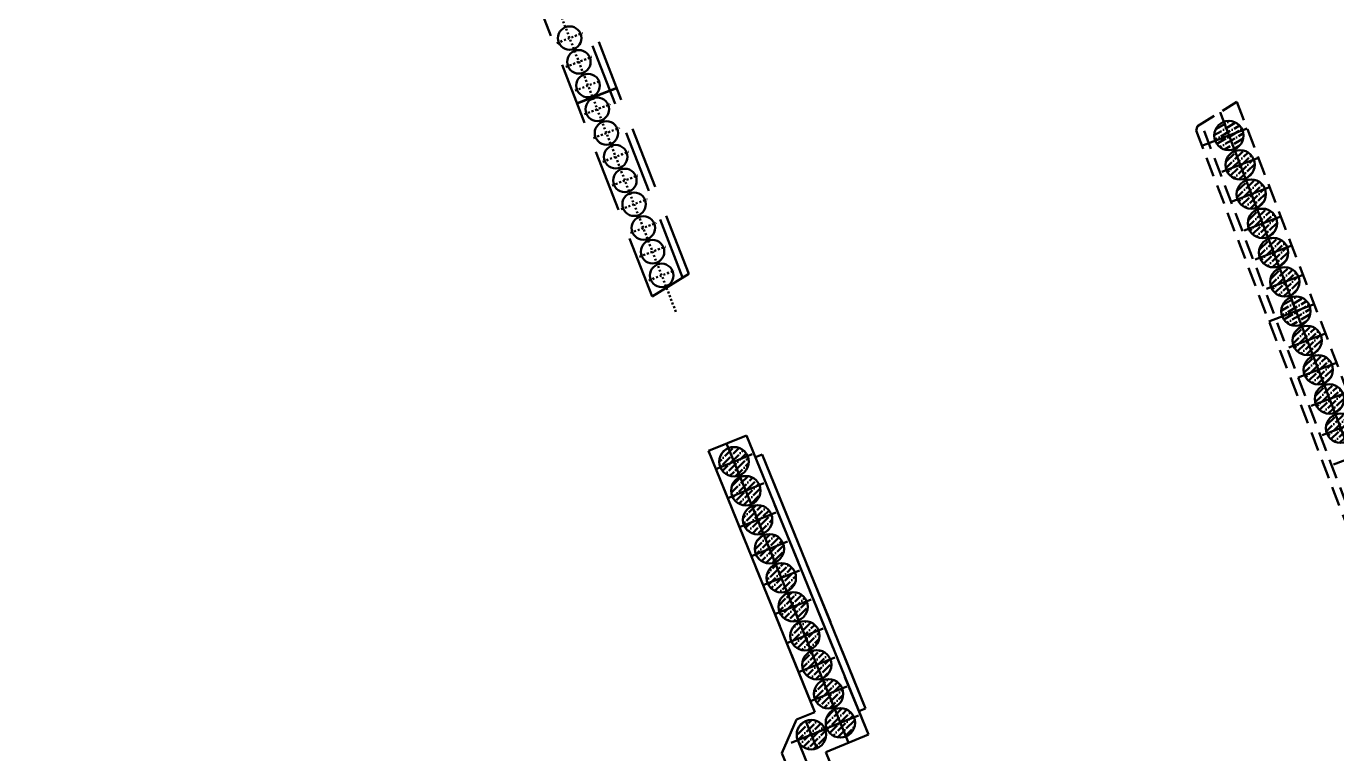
# Model space of a CAD drawing. Extents: x 9773 to 10136, y 10676 to 11757.
# Drawn here: x 9905.7 to 9972.7, y 11121.5 to 11158.7 of the extents above; entities that cross this region are included whole.
import ezdxf

# ---------------------------------------------------------------- set-up
doc = ezdxf.new("R2010")
doc.units = 0
for name, pattern in [('CONTI', [0]), ('DASHDOT', [1, 0.5, -0.25, 0, -0.25]), ('DASHEDX2', [1.5, 1, -0.5]), ('HIDDEN2', [4.7625, 3.175, -1.5875])]:
    doc.linetypes.add(name, pattern=pattern)
for name, color, linetype, lineweight in [('HATCH', 8, 'Continuous', 0), ('OSI', 3, 'DASHDOT', 9), ('SIZE', 142, 'Continuous', 9), ('Подпорные стены', 171, 'Continuous', 50), ('ПС', 5, 'Continuous', 40)]:
    doc.layers.add(name, color=color, linetype=linetype, lineweight=lineweight)
doc.layers.add('HIDDEN', color=6, linetype='HIDDEN2')
doc.layers.add('PILE_HID', color=40, linetype='CONTI')
doc.layers.add('NOTES', color=1, linetype='Continuous', plot=False)
pattern_1 = [(44.0688415, (-187.2169, 186.3236), (0.1248735983, 0.430202308), [0.555625, -0.111125, 0, -0.111125])]
pattern_2 = [(44.0688415, (-187.78744, 187.81842), (0.1248735983, 0.430202308), [0.555625, -0.111125, 0, -0.111125])]
pattern_3 = [(44.0688415, (-188.358, 189.31324), (0.1248735983, 0.430202308), [0.555625, -0.111125, 0, -0.111125])]
pattern_4 = [(44.0688415, (-188.92855, 190.80805), (0.1248735983, 0.430202308), [0.555625, -0.111125, 0, -0.111125])]
pattern_5 = [(30.4077452, (-2488.65146, 2901.72358), (0.2229453854, 0.3885393114), [0.555625, -0.111125, 0, -0.111125])]
pattern_6 = [(44.0688415, (-190.06965, 193.79768), (0.1248735983, 0.430202308), [0.555625, -0.111125, 0, -0.111125])]
pattern_7 = [(44.0688415, (-190.6402, 195.2925), (0.1248735983, 0.430202308), [0.555625, -0.111125, 0, -0.111125])]
pattern_8 = [(44.0688415, (-191.21076, 196.7873), (0.1248735983, 0.430202308), [0.555625, -0.111125, 0, -0.111125])]
pattern_9 = [(44.0688415, (-191.78131, 198.28212), (0.1248735983, 0.430202308), [0.555625, -0.111125, 0, -0.111125])]
pattern_10 = [(44.0688415, (-192.35187, 199.77693), (0.1248735983, 0.430202308), [0.555625, -0.111125, 0, -0.111125])]
pattern_11 = [(30.4077452, (-2492.07478, 2910.69247), (0.2229453854, 0.3885393114), [0.555625, -0.111125, 0, -0.111125])]

# ---------------------------------------------------------------- blocks, each defined once
blk = doc.blocks.new('45245242')
at = {"layer": 'HATCH', "lineweight": 50}
h = blk.add_hatch(dxfattribs=at)
h.set_pattern_fill('ANSI36', color=5, scale=0.07, angle=-14.59225)
h.set_pattern_definition(pattern_11)
h.paths.add_polyline_path([(9967.059, 11153.838, 0.306578), (9966.427, 11153.282, 0.095507), (9966.409, 11152.999), (9967.153, 11153.093)])
h.paths.add_polyline_path([(9967.059, 11153.838), (9967.153, 11153.093), (9967.897, 11153.188, 0.414214)])
h.paths.add_polyline_path([(9967.879, 11152.905, 0.095507), (9967.897, 11153.188), (9967.153, 11153.093), (9967.247, 11152.349, 0.306578)])
h.paths.add_polyline_path([(9967.153, 11153.093), (9966.409, 11152.999, 0.414214), (9967.247, 11152.349)])
h = blk.add_hatch(dxfattribs=at)
h.set_pattern_fill('ANSI36', color=5, scale=0.07, angle=-0.93116)
h.set_pattern_definition(pattern_10)
h.paths.add_polyline_path([(9967.456, 11152.299, 0.306578), (9966.974, 11151.611, 0.095507), (9967.023, 11151.331), (9967.724, 11151.599)])
h.paths.add_polyline_path([(9967.456, 11152.299), (9967.724, 11151.599), (9968.424, 11151.866, 0.414214)])
h.paths.add_polyline_path([(9968.474, 11151.586, 0.095507), (9968.424, 11151.866), (9967.724, 11151.599), (9967.991, 11150.898, 0.306578)])
h.paths.add_polyline_path([(9967.724, 11151.599), (9967.023, 11151.331, 0.414214), (9967.991, 11150.898)])
h = blk.add_hatch(dxfattribs=at)
h.set_pattern_fill('ANSI36', color=5, scale=0.07, angle=-0.93116)
h.set_pattern_definition(pattern_9)
h.paths.add_polyline_path([(9968.027, 11150.805, 0.306578), (9967.544, 11150.116, 0.095507), (9967.593, 11149.836), (9968.294, 11150.104)])
h.paths.add_polyline_path([(9968.027, 11150.805), (9968.294, 11150.104), (9968.995, 11150.371, 0.414214)])
h.paths.add_polyline_path([(9969.044, 11150.092, 0.095507), (9968.995, 11150.371), (9968.294, 11150.104), (9968.562, 11149.403, 0.306578)])
h.paths.add_polyline_path([(9968.294, 11150.104), (9967.593, 11149.836, 0.414214), (9968.562, 11149.403)])
h = blk.add_hatch(dxfattribs=at)
h.set_pattern_fill('ANSI36', color=5, scale=0.07, angle=-0.93116)
h.set_pattern_definition(pattern_8)
h.paths.add_polyline_path([(9968.597, 11149.31, 0.306578), (9968.115, 11148.621, 0.095507), (9968.164, 11148.342), (9968.865, 11148.609)])
h.paths.add_polyline_path([(9968.597, 11149.31), (9968.865, 11148.609), (9969.565, 11148.876, 0.414214)])
h.paths.add_polyline_path([(9969.615, 11148.597, 0.095507), (9969.565, 11148.876), (9968.865, 11148.609), (9969.132, 11147.908, 0.306578)])
h.paths.add_polyline_path([(9968.865, 11148.609), (9968.164, 11148.342, 0.414214), (9969.132, 11147.908)])
h = blk.add_hatch(dxfattribs=at)
h.set_pattern_fill('ANSI36', color=5, scale=0.07, angle=-0.93116)
h.set_pattern_definition(pattern_7)
h.paths.add_polyline_path([(9969.168, 11147.815, 0.306578), (9968.685, 11147.126, 0.095507), (9968.735, 11146.847), (9969.435, 11147.114)])
h.paths.add_polyline_path([(9969.168, 11147.815), (9969.435, 11147.114), (9970.136, 11147.382, 0.414214)])
h.paths.add_polyline_path([(9970.185, 11147.102, 0.095507), (9970.136, 11147.382), (9969.435, 11147.114), (9969.703, 11146.414, 0.306578)])
h.paths.add_polyline_path([(9969.435, 11147.114), (9968.735, 11146.847, 0.414214), (9969.703, 11146.414)])
h = blk.add_hatch(dxfattribs=at)
h.set_pattern_fill('ANSI36', color=5, scale=0.07, angle=-0.93116)
h.set_pattern_definition(pattern_6)
h.paths.add_polyline_path([(9969.738, 11146.32, 0.306578), (9969.256, 11145.632, 0.095507), (9969.305, 11145.352), (9970.006, 11145.619)])
h.paths.add_polyline_path([(9969.738, 11146.32), (9970.006, 11145.619), (9970.707, 11145.887, 0.414214)])
h.paths.add_polyline_path([(9970.756, 11145.607, 0.095507), (9970.707, 11145.887), (9970.006, 11145.619), (9970.273, 11144.919, 0.306578)])
h.paths.add_polyline_path([(9970.006, 11145.619), (9969.305, 11145.352, 0.414214), (9970.273, 11144.919)])
h = blk.add_hatch(dxfattribs=at)
h.set_pattern_fill('ANSI36', color=5, scale=0.07, angle=-14.59225)
h.set_pattern_definition(pattern_5)
h.paths.add_polyline_path([(9970.482, 11144.869, 0.306578), (9969.851, 11144.314, 0.095507), (9969.832, 11144.03), (9970.576, 11144.125)])
h.paths.add_polyline_path([(9970.482, 11144.869), (9970.576, 11144.125), (9971.32, 11144.219, 0.414214)])
h.paths.add_polyline_path([(9971.302, 11143.936, 0.095507), (9971.32, 11144.219), (9970.576, 11144.125), (9970.671, 11143.381, 0.306578)])
h.paths.add_polyline_path([(9970.576, 11144.125), (9969.832, 11144.03, 0.414214), (9970.671, 11143.381)])
h = blk.add_hatch(dxfattribs=at)
h.set_pattern_fill('ANSI36', color=5, scale=0.07, angle=-0.93116)
h.set_pattern_definition(pattern_4)
h.paths.add_polyline_path([(9970.88, 11143.33, 0.306578), (9970.397, 11142.642, 0.095507), (9970.446, 11142.362), (9971.147, 11142.63)])
h.paths.add_polyline_path([(9970.88, 11143.33), (9971.147, 11142.63), (9971.848, 11142.897, 0.414214)])
h.paths.add_polyline_path([(9971.897, 11142.618, 0.095507), (9971.848, 11142.897), (9971.147, 11142.63), (9971.414, 11141.929, 0.306578)])
h.paths.add_polyline_path([(9971.147, 11142.63), (9970.446, 11142.362, 0.414214), (9971.414, 11141.929)])
h = blk.add_hatch(dxfattribs=at)
h.set_pattern_fill('ANSI36', color=5, scale=0.07, angle=-0.93116)
h.set_pattern_definition(pattern_3)
h.paths.add_polyline_path([(9971.45, 11141.836, 0.306578), (9970.968, 11141.147, 0.095507), (9971.017, 11140.868), (9971.718, 11141.135)])
h.paths.add_polyline_path([(9971.45, 11141.836), (9971.718, 11141.135), (9972.418, 11141.402, 0.414214)])
h.paths.add_polyline_path([(9972.467, 11141.123, 0.095507), (9972.418, 11141.402), (9971.718, 11141.135), (9971.985, 11140.434, 0.306578)])
h.paths.add_polyline_path([(9971.718, 11141.135), (9971.017, 11140.868, 0.414214), (9971.985, 11140.434)])
h = blk.add_hatch(dxfattribs=at)
h.set_pattern_fill('ANSI36', color=5, scale=0.07, angle=-0.93116)
h.set_pattern_definition(pattern_2)
h.paths.add_polyline_path([(9972.021, 11140.341, 0.306578), (9971.538, 11139.652, 0.095507), (9971.587, 11139.373), (9972.288, 11139.64)])
h.paths.add_polyline_path([(9972.021, 11140.341), (9972.288, 11139.64), (9972.989, 11139.908, 0.414214)])
h.paths.add_polyline_path([(9973.038, 11139.628, 0.095507), (9972.989, 11139.908), (9972.288, 11139.64), (9972.556, 11138.939, 0.306578)])
h.paths.add_polyline_path([(9972.288, 11139.64), (9971.587, 11139.373, 0.414214), (9972.556, 11138.939)])
h = blk.add_hatch(dxfattribs=at)
h.set_pattern_fill('ANSI36', color=5, scale=0.07, angle=-0.93116)
h.set_pattern_definition(pattern_1)
h.paths.add_polyline_path([(9972.591, 11138.846, 0.306578), (9972.109, 11138.158, 0.095507), (9972.158, 11137.878), (9972.859, 11138.145)])
h.paths.add_polyline_path([(9972.591, 11138.846), (9972.859, 11138.145), (9973.559, 11138.413, 0.414214)])
h.paths.add_polyline_path([(9973.609, 11138.133, 0.095507), (9973.559, 11138.413), (9972.859, 11138.145), (9973.126, 11137.445, 0.306578)])
h.paths.add_polyline_path([(9972.859, 11138.145), (9972.158, 11137.878, 0.414214), (9973.126, 11137.445)])
h = blk.add_hatch(dxfattribs=at)
h.set_pattern_fill('ANSI36', color=5, scale=0.07, angle=8e-10)
h.paths.add_polyline_path([(9941.586, 11137.135, 0.306578), (9941.115, 11136.438, 0.095507), (9941.169, 11136.159), (9941.865, 11136.438)])
h.paths.add_polyline_path([(9941.586, 11137.135), (9941.865, 11136.438), (9942.562, 11136.717, 0.414214)])
h.paths.add_polyline_path([(9942.615, 11136.438, 0.095507), (9942.562, 11136.717), (9941.865, 11136.438), (9942.144, 11135.742, 0.306578)])
h.paths.add_polyline_path([(9941.865, 11136.438), (9941.169, 11136.159, 0.414214), (9942.144, 11135.742)])
h = blk.add_hatch(dxfattribs=at)
h.set_pattern_fill('ANSI36', color=5, scale=0.07, angle=8e-10)
h.paths.add_polyline_path([(9942.19, 11135.653, 0.306578), (9941.719, 11134.957, 0.095507), (9941.773, 11134.678), (9942.469, 11134.957)])
h.paths.add_polyline_path([(9942.19, 11135.653), (9942.469, 11134.957), (9943.165, 11135.235, 0.414214)])
h.paths.add_polyline_path([(9943.219, 11134.957, 0.095507), (9943.165, 11135.235), (9942.469, 11134.957), (9942.748, 11134.26, 0.306578)])
h.paths.add_polyline_path([(9942.469, 11134.957), (9941.773, 11134.678, 0.414214), (9942.748, 11134.26)])
h = blk.add_hatch(dxfattribs=at)
h.set_pattern_fill('ANSI36', color=5, scale=0.07, angle=8e-10)
h.paths.add_polyline_path([(9942.794, 11134.171, 0.306578), (9942.323, 11133.475, 0.095507), (9942.377, 11133.196), (9943.073, 11133.475)])
h.paths.add_polyline_path([(9942.794, 11134.171), (9943.073, 11133.475), (9943.769, 11133.754, 0.414214)])
h.paths.add_polyline_path([(9943.823, 11133.475, 0.095507), (9943.769, 11133.754), (9943.073, 11133.475), (9943.352, 11132.779, 0.306578)])
h.paths.add_polyline_path([(9943.073, 11133.475), (9942.377, 11133.196, 0.414214), (9943.352, 11132.779)])
h = blk.add_hatch(dxfattribs=at)
h.set_pattern_fill('ANSI36', color=5, scale=0.07, angle=8e-10)
h.paths.add_polyline_path([(9943.398, 11132.69, 0.306578), (9942.927, 11131.993, 0.095507), (9942.981, 11131.714), (9943.677, 11131.993)])
h.paths.add_polyline_path([(9943.398, 11132.69), (9943.677, 11131.993), (9944.373, 11132.272, 0.414214)])
h.paths.add_polyline_path([(9944.427, 11131.993, 0.095507), (9944.373, 11132.272), (9943.677, 11131.993), (9943.956, 11131.297, 0.306578)])
h.paths.add_polyline_path([(9943.677, 11131.993), (9942.981, 11131.714, 0.414214), (9943.956, 11131.297)])
h = blk.add_hatch(dxfattribs=at)
h.set_pattern_fill('ANSI36', color=5, scale=0.07, angle=8e-10)
h.paths.add_polyline_path([(9944.002, 11131.208, 0.306578), (9943.531, 11130.512, 0.095507), (9943.584, 11130.233), (9944.281, 11130.512)])
h.paths.add_polyline_path([(9944.002, 11131.208), (9944.281, 11130.512), (9944.977, 11130.79, 0.414214)])
h.paths.add_polyline_path([(9945.031, 11130.512, 0.095507), (9944.977, 11130.79), (9944.281, 11130.512), (9944.559, 11129.815, 0.306578)])
h.paths.add_polyline_path([(9944.281, 11130.512), (9943.584, 11130.233, 0.414214), (9944.559, 11129.815)])
h = blk.add_hatch(dxfattribs=at)
h.set_pattern_fill('ANSI36', color=5, scale=0.07, angle=8e-10)
h.paths.add_polyline_path([(9944.606, 11129.726, 0.306578), (9944.135, 11129.03, 0.095507), (9944.188, 11128.751), (9944.885, 11129.03)])
h.paths.add_polyline_path([(9944.606, 11129.726), (9944.885, 11129.03), (9945.581, 11129.309, 0.414214)])
h.paths.add_polyline_path([(9945.635, 11129.03, 0.095507), (9945.581, 11129.309), (9944.885, 11129.03), (9945.163, 11128.334, 0.306578)])
h.paths.add_polyline_path([(9944.885, 11129.03), (9944.188, 11128.751, 0.414214), (9945.163, 11128.334)])
h = blk.add_hatch(dxfattribs=at)
h.set_pattern_fill('ANSI36', color=5, scale=0.07, angle=8e-10)
h.paths.add_polyline_path([(9945.21, 11128.244, 0.306578), (9944.738, 11127.548, 0.095507), (9944.792, 11127.269), (9945.488, 11127.548)])
h.paths.add_polyline_path([(9945.21, 11128.244), (9945.488, 11127.548), (9946.185, 11127.827, 0.414214)])
h.paths.add_polyline_path([(9946.238, 11127.548, 0.095507), (9946.185, 11127.827), (9945.488, 11127.548), (9945.767, 11126.852, 0.306578)])
h.paths.add_polyline_path([(9945.488, 11127.548), (9944.792, 11127.269, 0.414214), (9945.767, 11126.852)])
h = blk.add_hatch(dxfattribs=at)
h.set_pattern_fill('ANSI36', color=5, scale=0.07, angle=8e-10)
h.paths.add_polyline_path([(9945.813, 11126.763, 0.306578), (9945.342, 11126.067, 0.095507), (9945.396, 11125.788), (9946.092, 11126.067)])
h.paths.add_polyline_path([(9945.813, 11126.763), (9946.092, 11126.067), (9946.789, 11126.345, 0.414214)])
h.paths.add_polyline_path([(9946.842, 11126.067, 0.095507), (9946.789, 11126.345), (9946.092, 11126.067), (9946.371, 11125.37, 0.306578)])
h.paths.add_polyline_path([(9946.092, 11126.067), (9945.396, 11125.788, 0.414214), (9946.371, 11125.37)])
h = blk.add_hatch(dxfattribs=at)
h.set_pattern_fill('ANSI36', color=5, scale=0.07, angle=8e-10)
h.paths.add_polyline_path([(9946.417, 11125.281, 0.306578), (9945.946, 11124.585, 0.095507), (9946, 11124.306), (9946.696, 11124.585)])
h.paths.add_polyline_path([(9946.417, 11125.281), (9946.696, 11124.585), (9947.392, 11124.864, 0.414214)])
h.paths.add_polyline_path([(9947.446, 11124.585, 0.095507), (9947.392, 11124.864), (9946.696, 11124.585), (9946.975, 11123.889, 0.306578)])
h.paths.add_polyline_path([(9946.696, 11124.585), (9946, 11124.306, 0.414214), (9946.975, 11123.889)])
h = blk.add_hatch(dxfattribs=at)
h.set_pattern_fill('ANSI36', color=5, scale=0.07, angle=8e-10)
h.paths.add_polyline_path([(9947.021, 11123.799, 0.306578), (9946.55, 11123.103, 0.095507), (9946.604, 11122.824), (9947.3, 11123.103)])
h.paths.add_polyline_path([(9947.021, 11123.799), (9947.3, 11123.103), (9947.996, 11123.382, 0.414214)])
h.paths.add_polyline_path([(9948.05, 11123.103, 0.095507), (9947.996, 11123.382), (9947.3, 11123.103), (9947.579, 11122.407, 0.306578)])
h.paths.add_polyline_path([(9947.3, 11123.103), (9946.604, 11122.824, 0.414214), (9947.579, 11122.407)])
h = blk.add_hatch(dxfattribs=at)
h.set_pattern_fill('ANSI36', color=5, scale=0.07, angle=8e-10)
h.paths.add_polyline_path([(9945.539, 11123.196, 0.306578), (9945.068, 11122.499, 0.095507), (9945.122, 11122.221), (9945.818, 11122.499)])
h.paths.add_polyline_path([(9945.539, 11123.196), (9945.818, 11122.499), (9946.515, 11122.778, 0.414214)])
h.paths.add_polyline_path([(9946.568, 11122.499, 0.095507), (9946.515, 11122.778), (9945.818, 11122.499), (9946.097, 11121.803, 0.306578)])
h.paths.add_polyline_path([(9945.818, 11122.499), (9945.122, 11122.221, 0.414214), (9946.097, 11121.803)])
at = {"layer": 'HIDDEN', "color": 5, "lineweight": 50}
for p, q in [((9939.554, 11146.039), (9907.096, 11229.645)), ((9939.235, 11145.839), (9906.753, 11229.507)), ((9937.681, 11144.868), (9905.699, 11227.249)), ((9935.87, 11155.528), (9933.847, 11154.742)), ((9935.878, 11155.509), (9933.855, 11154.724)), ((9937.681, 11144.868), (9939.554, 11146.039)), ((9940.562, 11136.987), (9942.507, 11137.779)), ((9948.734, 11122.5), (9942.507, 11137.779)), ((9945.996, 11123.652), (9940.562, 11136.987)), ((9942.959, 11136.668), (9943.302, 11136.808)), ((9948.586, 11123.843), (9943.302, 11136.808)), ((9945.052, 11123.267), (9944.311, 11121.561)), ((9945.052, 11123.267), (9945.996, 11123.652)), ((9946.558, 11121.613), (9948.734, 11122.5)), ((9944.311, 11121.561), (9945.896, 11117.672)), ((9946.558, 11121.613), (9947.538, 11119.208))]:
    blk.add_line(p, q, dxfattribs=at)
at = {"layer": 'NOTES', "color": 5, "lineweight": 50}
for p, q in [((9947.715, 11122.085), (9941.488, 11137.364)), ((9940.939, 11136.061), (9942.791, 11136.816)), ((9948.243, 11123.703), (9948.586, 11123.843)), ((9947.994, 11123.386), (9945.124, 11122.216)), ((9945.124, 11122.216), (9946.933, 11117.776))]:
    blk.add_line(p, q, dxfattribs=at)
at = {"layer": 'OSI', "color": 5, "lineweight": 50}
for p, q in [((9938.892, 11144.096), (9906.18, 11228.359)), ((9932.808, 11157.814), (9934.127, 11158.326)), ((9933.278, 11156.602), (9934.597, 11157.114)), ((9933.749, 11155.39), (9935.068, 11155.903)), ((9934.219, 11154.179), (9935.538, 11154.691)), ((9934.69, 11152.967), (9936.009, 11153.479)), ((9935.16, 11151.755), (9936.479, 11152.267)), ((9935.631, 11150.543), (9936.95, 11151.055)), ((9936.101, 11149.331), (9937.42, 11149.843)), ((9936.572, 11148.119), (9937.891, 11148.631)), ((9937.042, 11146.907), (9938.361, 11147.419)), ((9937.513, 11145.695), (9938.832, 11146.207))]:
    blk.add_line(p, q, dxfattribs=at).dxf.unprotected_set("ltscale", 0)
at = {"layer": 'OSI', "color": 5, "lineweight": 50, "ltscale": 100}
for p, q in [((9966.699, 11154.283), (9996.822, 11075.363)), ((9965.778, 11152.568), (9968.087, 11153.45)), ((9966.789, 11151.242), (9968.658, 11151.955)), ((9967.267, 11149.712), (9969.228, 11150.46)), ((9967.93, 11148.252), (9969.799, 11148.966)), ((9968.501, 11146.758), (9970.37, 11147.471)), ((9969.072, 11145.263), (9970.94, 11145.976)), ((9969.201, 11143.6), (9971.511, 11144.481)), ((9970.213, 11142.273), (9972.081, 11142.986)), ((9970.69, 11140.743), (9972.652, 11141.492)), ((9971.354, 11139.284), (9973.222, 11139.997)), ((9971.924, 11137.789), (9973.793, 11138.502)), ((9972.495, 11136.294), (9974.363, 11137.007))]:
    blk.add_line(p, q, dxfattribs=at)
at = {"layer": 'OSI', "color": 5, "lineweight": 50, "ltscale": 5}
for p, q in [((9947.715, 11122.085), (9941.488, 11137.364)), ((9940.939, 11136.061), (9942.791, 11136.816)), ((9941.543, 11134.579), (9943.395, 11135.334)), ((9942.147, 11133.098), (9943.999, 11133.852)), ((9942.751, 11131.616), (9944.603, 11132.371)), ((9943.355, 11130.134), (9945.207, 11130.889)), ((9943.958, 11128.652), (9945.811, 11129.407)), ((9944.562, 11127.171), (9946.414, 11127.926)), ((9945.166, 11125.689), (9947.018, 11126.444)), ((9945.77, 11124.207), (9947.622, 11124.962)), ((9945.535, 11123.194), (9946.101, 11121.805)), ((9946.374, 11122.726), (9948.226, 11123.481)), ((9944.791, 11122.081), (9946.605, 11122.82))]:
    blk.add_line(p, q, dxfattribs=at)
at = {"layer": 'PILE_HID', "color": 5, "lineweight": 50, "ltscale": 0.05}
for centre in [(9933.467, 11158.07), (9933.938, 11156.858), (9934.408, 11155.646), (9934.879, 11154.435), (9935.349, 11153.223), (9935.82, 11152.011), (9936.29, 11150.799), (9936.761, 11149.587), (9937.231, 11148.375), (9937.702, 11147.163), (9938.172, 11145.951)]:
    blk.add_circle(centre, 0.6, dxfattribs=at)
at = {"layer": 'PILE_HID', "color": 5, "lineweight": 50, "ltscale": 100}
for centre in [(9967.153, 11153.093), (9967.724, 11151.599), (9968.294, 11150.104), (9968.865, 11148.609), (9969.435, 11147.114), (9970.006, 11145.619), (9970.576, 11144.125), (9971.147, 11142.63), (9971.718, 11141.135), (9972.288, 11139.64), (9972.859, 11138.145), (9941.865, 11136.438), (9942.469, 11134.957), (9943.073, 11133.475), (9943.677, 11131.993), (9944.281, 11130.512), (9944.885, 11129.03), (9945.488, 11127.548), (9946.092, 11126.067), (9946.696, 11124.585), (9947.3, 11123.103), (9945.818, 11122.499)]:
    blk.add_circle(centre, 0.75, dxfattribs=at)
at = {"layer": 'Подпорные стены', "color": 5, "linetype": 'DASHEDX2', "lineweight": 50}
for p, q in [((9965.555, 11153.571), (9967.564, 11154.821)), ((9967.564, 11154.821), (9997.4, 11076.654)), ((9965.555, 11153.571), (9965.481, 11153.352)), ((9965.481, 11153.352), (9995.848, 11073.793)), ((9996.191, 11073.93), (9965.748, 11153.691))]:
    blk.add_line(p, q, dxfattribs=at)

msp = doc.modelspace()

# ---------------------------------------------------------------- hatches: boundary and pattern name
at = {"layer": 'ПС', "lineweight": 50}
h = msp.add_hatch(dxfattribs=at)
h.set_pattern_fill('ANSI36', color=5, scale=0.07, angle=-14.59225)
h.set_pattern_definition(pattern_11)
h.paths.add_polyline_path([(9967.059, 11153.838, 0.306578), (9966.427, 11153.282, 0.095507), (9966.409, 11152.999), (9967.153, 11153.093)])
h.paths.add_polyline_path([(9967.059, 11153.838), (9967.153, 11153.093), (9967.897, 11153.188, 0.414214)])
h.paths.add_polyline_path([(9967.879, 11152.905, 0.095507), (9967.897, 11153.188), (9967.153, 11153.093), (9967.247, 11152.349, 0.306578)])
h.paths.add_polyline_path([(9967.153, 11153.093), (9966.409, 11152.999, 0.414214), (9967.247, 11152.349)])
h = msp.add_hatch(dxfattribs=at)
h.set_pattern_fill('ANSI36', color=5, scale=0.07, angle=-0.93116)
h.set_pattern_definition(pattern_10)
h.paths.add_polyline_path([(9967.456, 11152.299, 0.306578), (9966.974, 11151.611, 0.095507), (9967.023, 11151.331), (9967.724, 11151.599)])
h.paths.add_polyline_path([(9967.456, 11152.299), (9967.724, 11151.599), (9968.424, 11151.866, 0.414214)])
h.paths.add_polyline_path([(9968.474, 11151.586, 0.095507), (9968.424, 11151.866), (9967.724, 11151.599), (9967.991, 11150.898, 0.306578)])
h.paths.add_polyline_path([(9967.724, 11151.599), (9967.023, 11151.331, 0.414214), (9967.991, 11150.898)])
h = msp.add_hatch(dxfattribs=at)
h.set_pattern_fill('ANSI36', color=5, scale=0.07, angle=-0.93116)
h.set_pattern_definition(pattern_9)
h.paths.add_polyline_path([(9968.027, 11150.805, 0.306578), (9967.544, 11150.116, 0.095507), (9967.593, 11149.836), (9968.294, 11150.104)])
h.paths.add_polyline_path([(9968.027, 11150.805), (9968.294, 11150.104), (9968.995, 11150.371, 0.414214)])
h.paths.add_polyline_path([(9969.044, 11150.092, 0.095507), (9968.995, 11150.371), (9968.294, 11150.104), (9968.562, 11149.403, 0.306578)])
h.paths.add_polyline_path([(9968.294, 11150.104), (9967.593, 11149.836, 0.414214), (9968.562, 11149.403)])
h = msp.add_hatch(dxfattribs=at)
h.set_pattern_fill('ANSI36', color=5, scale=0.07, angle=-0.93116)
h.set_pattern_definition(pattern_8)
h.paths.add_polyline_path([(9968.597, 11149.31, 0.306578), (9968.115, 11148.621, 0.095507), (9968.164, 11148.342), (9968.865, 11148.609)])
h.paths.add_polyline_path([(9968.597, 11149.31), (9968.865, 11148.609), (9969.565, 11148.876, 0.414214)])
h.paths.add_polyline_path([(9969.615, 11148.597, 0.095507), (9969.565, 11148.876), (9968.865, 11148.609), (9969.132, 11147.908, 0.306578)])
h.paths.add_polyline_path([(9968.865, 11148.609), (9968.164, 11148.342, 0.414214), (9969.132, 11147.908)])
h = msp.add_hatch(dxfattribs=at)
h.set_pattern_fill('ANSI36', color=5, scale=0.07, angle=-0.93116)
h.set_pattern_definition(pattern_7)
h.paths.add_polyline_path([(9969.168, 11147.815, 0.306578), (9968.685, 11147.126, 0.095507), (9968.735, 11146.847), (9969.435, 11147.114)])
h.paths.add_polyline_path([(9969.168, 11147.815), (9969.435, 11147.114), (9970.136, 11147.382, 0.414214)])
h.paths.add_polyline_path([(9970.185, 11147.102, 0.095507), (9970.136, 11147.382), (9969.435, 11147.114), (9969.703, 11146.414, 0.306578)])
h.paths.add_polyline_path([(9969.435, 11147.114), (9968.735, 11146.847, 0.414214), (9969.703, 11146.414)])
h = msp.add_hatch(dxfattribs=at)
h.set_pattern_fill('ANSI36', color=5, scale=0.07, angle=-0.93116)
h.set_pattern_definition(pattern_6)
h.paths.add_polyline_path([(9969.738, 11146.32, 0.306578), (9969.256, 11145.632, 0.095507), (9969.305, 11145.352), (9970.006, 11145.619)])
h.paths.add_polyline_path([(9969.738, 11146.32), (9970.006, 11145.619), (9970.707, 11145.887, 0.414214)])
h.paths.add_polyline_path([(9970.756, 11145.607, 0.095507), (9970.707, 11145.887), (9970.006, 11145.619), (9970.273, 11144.919, 0.306578)])
h.paths.add_polyline_path([(9970.006, 11145.619), (9969.305, 11145.352, 0.414214), (9970.273, 11144.919)])
h = msp.add_hatch(dxfattribs=at)
h.set_pattern_fill('ANSI36', color=5, scale=0.07, angle=-14.59225)
h.set_pattern_definition(pattern_5)
h.paths.add_polyline_path([(9970.482, 11144.869, 0.306578), (9969.851, 11144.314, 0.095507), (9969.832, 11144.03), (9970.576, 11144.125)])
h.paths.add_polyline_path([(9970.482, 11144.869), (9970.576, 11144.125), (9971.32, 11144.219, 0.414214)])
h.paths.add_polyline_path([(9971.302, 11143.936, 0.095507), (9971.32, 11144.219), (9970.576, 11144.125), (9970.671, 11143.381, 0.306578)])
h.paths.add_polyline_path([(9970.576, 11144.125), (9969.832, 11144.03, 0.414214), (9970.671, 11143.381)])
h = msp.add_hatch(dxfattribs=at)
h.set_pattern_fill('ANSI36', color=5, scale=0.07, angle=-0.93116)
h.set_pattern_definition(pattern_4)
h.paths.add_polyline_path([(9970.88, 11143.33, 0.306578), (9970.397, 11142.642, 0.095507), (9970.446, 11142.362), (9971.147, 11142.63)])
h.paths.add_polyline_path([(9970.88, 11143.33), (9971.147, 11142.63), (9971.848, 11142.897, 0.414214)])
h.paths.add_polyline_path([(9971.897, 11142.618, 0.095507), (9971.848, 11142.897), (9971.147, 11142.63), (9971.414, 11141.929, 0.306578)])
h.paths.add_polyline_path([(9971.147, 11142.63), (9970.446, 11142.362, 0.414214), (9971.414, 11141.929)])
h = msp.add_hatch(dxfattribs=at)
h.set_pattern_fill('ANSI36', color=5, scale=0.07, angle=-0.93116)
h.set_pattern_definition(pattern_3)
h.paths.add_polyline_path([(9971.45, 11141.836, 0.306578), (9970.968, 11141.147, 0.095507), (9971.017, 11140.868), (9971.718, 11141.135)])
h.paths.add_polyline_path([(9971.45, 11141.836), (9971.718, 11141.135), (9972.418, 11141.402, 0.414214)])
h.paths.add_polyline_path([(9972.467, 11141.123, 0.095507), (9972.418, 11141.402), (9971.718, 11141.135), (9971.985, 11140.434, 0.306578)])
h.paths.add_polyline_path([(9971.718, 11141.135), (9971.017, 11140.868, 0.414214), (9971.985, 11140.434)])
h = msp.add_hatch(dxfattribs=at)
h.set_pattern_fill('ANSI36', color=5, scale=0.07, angle=-0.93116)
h.set_pattern_definition(pattern_2)
h.paths.add_polyline_path([(9972.021, 11140.341, 0.306578), (9971.538, 11139.652, 0.095507), (9971.587, 11139.373), (9972.288, 11139.64)])
h.paths.add_polyline_path([(9972.021, 11140.341), (9972.288, 11139.64), (9972.989, 11139.908, 0.414214)])
h.paths.add_polyline_path([(9973.038, 11139.628, 0.095507), (9972.989, 11139.908), (9972.288, 11139.64), (9972.556, 11138.939, 0.306578)])
h.paths.add_polyline_path([(9972.288, 11139.64), (9971.587, 11139.373, 0.414214), (9972.556, 11138.939)])
h = msp.add_hatch(dxfattribs=at)
h.set_pattern_fill('ANSI36', color=5, scale=0.07, angle=-0.93116)
h.set_pattern_definition(pattern_1)
h.paths.add_polyline_path([(9972.591, 11138.846, 0.306578), (9972.109, 11138.158, 0.095507), (9972.158, 11137.878), (9972.859, 11138.145)])
h.paths.add_polyline_path([(9972.591, 11138.846), (9972.859, 11138.145), (9973.559, 11138.413, 0.414214)])
h.paths.add_polyline_path([(9973.609, 11138.133, 0.095507), (9973.559, 11138.413), (9972.859, 11138.145), (9973.126, 11137.445, 0.306578)])
h.paths.add_polyline_path([(9972.859, 11138.145), (9972.158, 11137.878, 0.414214), (9973.126, 11137.445)])
h = msp.add_hatch(dxfattribs=at)
h.set_pattern_fill('ANSI36', color=5, scale=0.07, angle=8e-10)
h.paths.add_polyline_path([(9941.586, 11137.135, 0.306578), (9941.115, 11136.438, 0.095507), (9941.169, 11136.159), (9941.865, 11136.438)])
h.paths.add_polyline_path([(9941.586, 11137.135), (9941.865, 11136.438), (9942.562, 11136.717, 0.414214)])
h.paths.add_polyline_path([(9942.615, 11136.438, 0.095507), (9942.562, 11136.717), (9941.865, 11136.438), (9942.144, 11135.742, 0.306578)])
h.paths.add_polyline_path([(9941.865, 11136.438), (9941.169, 11136.159, 0.414214), (9942.144, 11135.742)])
h = msp.add_hatch(dxfattribs=at)
h.set_pattern_fill('ANSI36', color=5, scale=0.07, angle=8e-10)
h.paths.add_polyline_path([(9942.19, 11135.653, 0.306578), (9941.719, 11134.957, 0.095507), (9941.773, 11134.678), (9942.469, 11134.957)])
h.paths.add_polyline_path([(9942.19, 11135.653), (9942.469, 11134.957), (9943.165, 11135.235, 0.414214)])
h.paths.add_polyline_path([(9943.219, 11134.957, 0.095507), (9943.165, 11135.235), (9942.469, 11134.957), (9942.748, 11134.26, 0.306578)])
h.paths.add_polyline_path([(9942.469, 11134.957), (9941.773, 11134.678, 0.414214), (9942.748, 11134.26)])
h = msp.add_hatch(dxfattribs=at)
h.set_pattern_fill('ANSI36', color=5, scale=0.07, angle=8e-10)
h.paths.add_polyline_path([(9942.794, 11134.171, 0.306578), (9942.323, 11133.475, 0.095507), (9942.377, 11133.196), (9943.073, 11133.475)])
h.paths.add_polyline_path([(9942.794, 11134.171), (9943.073, 11133.475), (9943.769, 11133.754, 0.414214)])
h.paths.add_polyline_path([(9943.823, 11133.475, 0.095507), (9943.769, 11133.754), (9943.073, 11133.475), (9943.352, 11132.779, 0.306578)])
h.paths.add_polyline_path([(9943.073, 11133.475), (9942.377, 11133.196, 0.414214), (9943.352, 11132.779)])
h = msp.add_hatch(dxfattribs=at)
h.set_pattern_fill('ANSI36', color=5, scale=0.07, angle=8e-10)
h.paths.add_polyline_path([(9943.398, 11132.69, 0.306578), (9942.927, 11131.993, 0.095507), (9942.981, 11131.714), (9943.677, 11131.993)])
h.paths.add_polyline_path([(9943.398, 11132.69), (9943.677, 11131.993), (9944.373, 11132.272, 0.414214)])
h.paths.add_polyline_path([(9944.427, 11131.993, 0.095507), (9944.373, 11132.272), (9943.677, 11131.993), (9943.956, 11131.297, 0.306578)])
h.paths.add_polyline_path([(9943.677, 11131.993), (9942.981, 11131.714, 0.414214), (9943.956, 11131.297)])
h = msp.add_hatch(dxfattribs=at)
h.set_pattern_fill('ANSI36', color=5, scale=0.07, angle=8e-10)
h.paths.add_polyline_path([(9944.002, 11131.208, 0.306578), (9943.531, 11130.512, 0.095507), (9943.584, 11130.233), (9944.281, 11130.512)])
h.paths.add_polyline_path([(9944.002, 11131.208), (9944.281, 11130.512), (9944.977, 11130.79, 0.414214)])
h.paths.add_polyline_path([(9945.031, 11130.512, 0.095507), (9944.977, 11130.79), (9944.281, 11130.512), (9944.559, 11129.815, 0.306578)])
h.paths.add_polyline_path([(9944.281, 11130.512), (9943.584, 11130.233, 0.414214), (9944.559, 11129.815)])
h = msp.add_hatch(dxfattribs=at)
h.set_pattern_fill('ANSI36', color=5, scale=0.07, angle=8e-10)
h.paths.add_polyline_path([(9944.606, 11129.726, 0.306578), (9944.135, 11129.03, 0.095507), (9944.188, 11128.751), (9944.885, 11129.03)])
h.paths.add_polyline_path([(9944.606, 11129.726), (9944.885, 11129.03), (9945.581, 11129.309, 0.414214)])
h.paths.add_polyline_path([(9945.635, 11129.03, 0.095507), (9945.581, 11129.309), (9944.885, 11129.03), (9945.163, 11128.334, 0.306578)])
h.paths.add_polyline_path([(9944.885, 11129.03), (9944.188, 11128.751, 0.414214), (9945.163, 11128.334)])
h = msp.add_hatch(dxfattribs=at)
h.set_pattern_fill('ANSI36', color=5, scale=0.07, angle=8e-10)
h.paths.add_polyline_path([(9945.21, 11128.244, 0.306578), (9944.738, 11127.548, 0.095507), (9944.792, 11127.269), (9945.488, 11127.548)])
h.paths.add_polyline_path([(9945.21, 11128.244), (9945.488, 11127.548), (9946.185, 11127.827, 0.414214)])
h.paths.add_polyline_path([(9946.238, 11127.548, 0.095507), (9946.185, 11127.827), (9945.488, 11127.548), (9945.767, 11126.852, 0.306578)])
h.paths.add_polyline_path([(9945.488, 11127.548), (9944.792, 11127.269, 0.414214), (9945.767, 11126.852)])
h = msp.add_hatch(dxfattribs=at)
h.set_pattern_fill('ANSI36', color=5, scale=0.07, angle=8e-10)
h.paths.add_polyline_path([(9945.813, 11126.763, 0.306578), (9945.342, 11126.067, 0.095507), (9945.396, 11125.788), (9946.092, 11126.067)])
h.paths.add_polyline_path([(9945.813, 11126.763), (9946.092, 11126.067), (9946.789, 11126.345, 0.414214)])
h.paths.add_polyline_path([(9946.842, 11126.067, 0.095507), (9946.789, 11126.345), (9946.092, 11126.067), (9946.371, 11125.37, 0.306578)])
h.paths.add_polyline_path([(9946.092, 11126.067), (9945.396, 11125.788, 0.414214), (9946.371, 11125.37)])
h = msp.add_hatch(dxfattribs=at)
h.set_pattern_fill('ANSI36', color=5, scale=0.07, angle=8e-10)
h.paths.add_polyline_path([(9946.417, 11125.281, 0.306578), (9945.946, 11124.585, 0.095507), (9946, 11124.306), (9946.696, 11124.585)])
h.paths.add_polyline_path([(9946.417, 11125.281), (9946.696, 11124.585), (9947.392, 11124.864, 0.414214)])
h.paths.add_polyline_path([(9947.446, 11124.585, 0.095507), (9947.392, 11124.864), (9946.696, 11124.585), (9946.975, 11123.889, 0.306578)])
h.paths.add_polyline_path([(9946.696, 11124.585), (9946, 11124.306, 0.414214), (9946.975, 11123.889)])
h = msp.add_hatch(dxfattribs=at)
h.set_pattern_fill('ANSI36', color=5, scale=0.07, angle=8e-10)
h.paths.add_polyline_path([(9947.021, 11123.799, 0.306578), (9946.55, 11123.103, 0.095507), (9946.604, 11122.824), (9947.3, 11123.103)])
h.paths.add_polyline_path([(9947.021, 11123.799), (9947.3, 11123.103), (9947.996, 11123.382, 0.414214)])
h.paths.add_polyline_path([(9948.05, 11123.103, 0.095507), (9947.996, 11123.382), (9947.3, 11123.103), (9947.579, 11122.407, 0.306578)])
h.paths.add_polyline_path([(9947.3, 11123.103), (9946.604, 11122.824, 0.414214), (9947.579, 11122.407)])
h = msp.add_hatch(dxfattribs=at)
h.set_pattern_fill('ANSI36', color=5, scale=0.07, angle=8e-10)
h.paths.add_polyline_path([(9945.539, 11123.196, 0.306578), (9945.068, 11122.499, 0.095507), (9945.122, 11122.221), (9945.818, 11122.499)])
h.paths.add_polyline_path([(9945.539, 11123.196), (9945.818, 11122.499), (9946.515, 11122.778, 0.414214)])
h.paths.add_polyline_path([(9946.568, 11122.499, 0.095507), (9946.515, 11122.778), (9945.818, 11122.499), (9946.097, 11121.803, 0.306578)])
h.paths.add_polyline_path([(9945.818, 11122.499), (9945.122, 11122.221, 0.414214), (9946.097, 11121.803)])

# ---------------------------------------------------------------- linework, layer by layer
at = {"layer": 'ПС', "color": 5, "linetype": 'DASHEDX2', "lineweight": 50}
for p, q in [((9965.555, 11153.571), (9967.564, 11154.821)), ((9967.564, 11154.821), (9997.4, 11076.654)), ((9965.555, 11153.571), (9965.481, 11153.352)), ((9965.481, 11153.352), (9995.848, 11073.793)), ((9996.191, 11073.93), (9965.748, 11153.691))]:
    msp.add_line(p, q, dxfattribs=at)
at = {"layer": 'ПС', "color": 5, "lineweight": 50, "ltscale": 100}
for p, q in [((9966.699, 11154.283), (9996.822, 11075.363)), ((9965.778, 11152.568), (9968.087, 11153.45)), ((9966.789, 11151.242), (9968.658, 11151.955)), ((9967.267, 11149.712), (9969.228, 11150.46)), ((9967.93, 11148.252), (9969.799, 11148.966)), ((9968.501, 11146.758), (9970.37, 11147.471)), ((9969.072, 11145.263), (9970.94, 11145.976)), ((9969.201, 11143.6), (9971.511, 11144.481)), ((9970.213, 11142.273), (9972.081, 11142.986)), ((9970.69, 11140.743), (9972.652, 11141.492)), ((9971.354, 11139.284), (9973.222, 11139.997)), ((9971.924, 11137.789), (9973.793, 11138.502)), ((9972.495, 11136.294), (9974.363, 11137.007))]:
    msp.add_line(p, q, dxfattribs=at)
at = {"layer": 'ПС', "color": 5, "lineweight": 50}
for p, q in [((9940.562, 11136.987), (9942.507, 11137.779)), ((9947.715, 11122.085), (9941.488, 11137.364)), ((9948.734, 11122.5), (9942.507, 11137.779)), ((9945.996, 11123.652), (9940.562, 11136.987)), ((9940.939, 11136.061), (9942.791, 11136.816)), ((9942.959, 11136.668), (9943.302, 11136.808)), ((9948.586, 11123.843), (9943.302, 11136.808)), ((9948.243, 11123.703), (9948.586, 11123.843)), ((9945.052, 11123.267), (9944.311, 11121.561)), ((9945.052, 11123.267), (9945.996, 11123.652)), ((9947.994, 11123.386), (9945.124, 11122.216)), ((9946.558, 11121.613), (9948.734, 11122.5)), ((9945.124, 11122.216), (9946.933, 11117.776)), ((9944.311, 11121.561), (9945.896, 11117.672)), ((9946.558, 11121.613), (9947.538, 11119.208))]:
    msp.add_line(p, q, dxfattribs=at)
at = {"layer": 'ПС', "color": 5, "lineweight": 50, "ltscale": 5}
for p, q in [((9947.715, 11122.085), (9941.488, 11137.364)), ((9940.939, 11136.061), (9942.791, 11136.816)), ((9941.543, 11134.579), (9943.395, 11135.334)), ((9942.147, 11133.098), (9943.999, 11133.852)), ((9942.751, 11131.616), (9944.603, 11132.371)), ((9943.355, 11130.134), (9945.207, 11130.889)), ((9943.958, 11128.652), (9945.811, 11129.407)), ((9944.562, 11127.171), (9946.414, 11127.926)), ((9945.166, 11125.689), (9947.018, 11126.444)), ((9945.77, 11124.207), (9947.622, 11124.962)), ((9945.535, 11123.194), (9946.101, 11121.805)), ((9946.374, 11122.726), (9948.226, 11123.481)), ((9944.791, 11122.081), (9946.605, 11122.82))]:
    msp.add_line(p, q, dxfattribs=at)
at = {"layer": 'ПС', "color": 5, "lineweight": 50, "ltscale": 100}
for centre in [(9967.153, 11153.093), (9967.724, 11151.599), (9968.294, 11150.104), (9968.865, 11148.609), (9969.435, 11147.114), (9970.006, 11145.619), (9970.576, 11144.125), (9971.147, 11142.63), (9971.718, 11141.135), (9972.288, 11139.64), (9972.859, 11138.145), (9941.865, 11136.438), (9942.469, 11134.957), (9943.073, 11133.475), (9943.677, 11131.993), (9944.281, 11130.512), (9944.885, 11129.03), (9945.488, 11127.548), (9946.092, 11126.067), (9946.696, 11124.585), (9947.3, 11123.103), (9945.818, 11122.499)]:
    msp.add_circle(centre, 0.75, dxfattribs=at)

# ---------------------------------------------------------------- block references
at = {"layer": 'SIZE'}
msp.add_blockref('45245242', (0, 0), dxfattribs=at)

doc.saveas('drawing.dxf')
